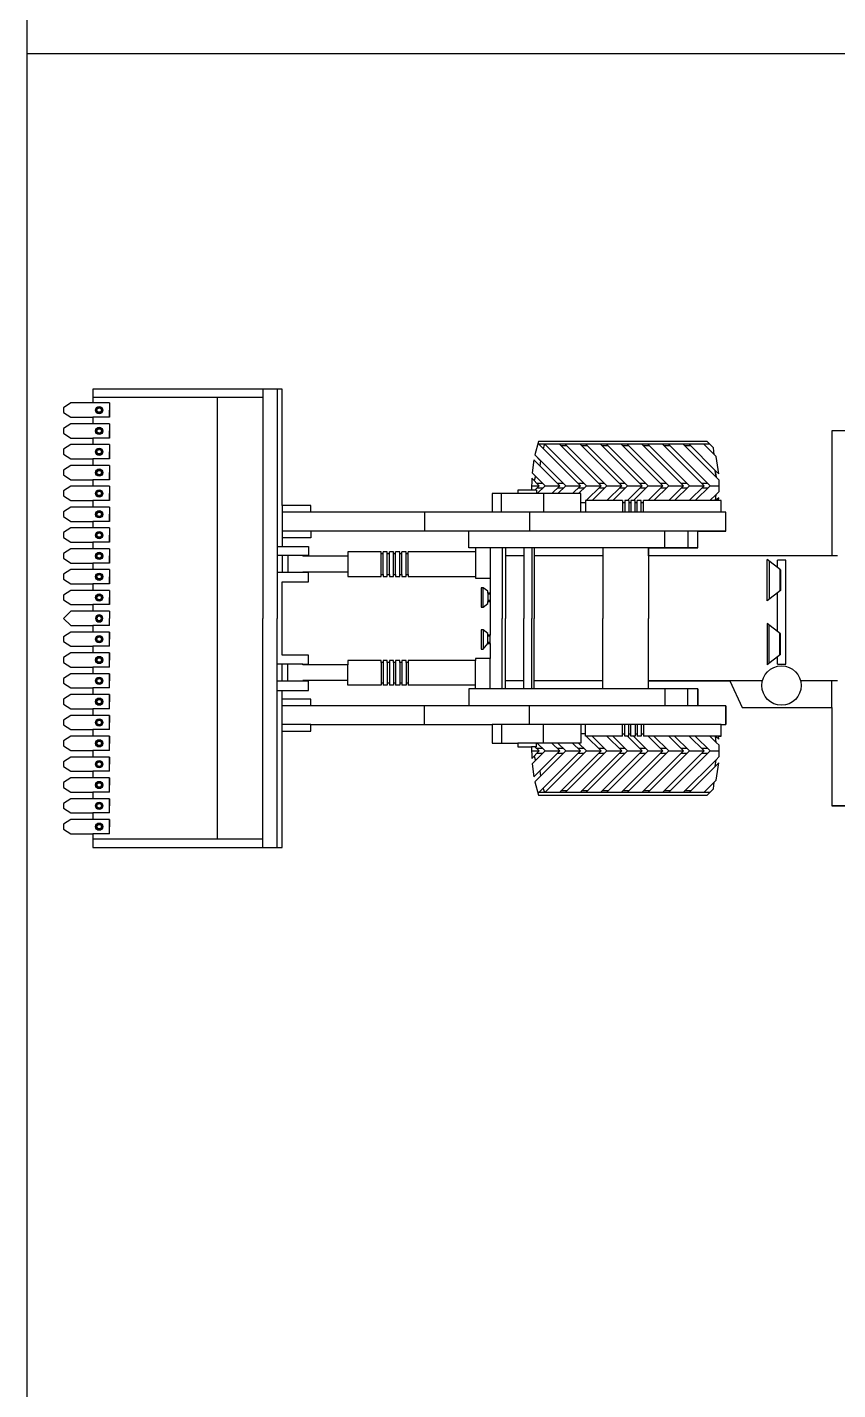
# Model space of a CAD drawing. Header units: millimetres. Extents: x 2198.5 to 2287.8, y 1208.8 to 1298.1.
# Drawn here: x 2211.903 to 2213.459, y 1275.24 to 1277.856 of the extents above; entities that cross this region are included whole.
import ezdxf

# ---------------------------------------------------------------- set-up
doc = ezdxf.new("R2010")
doc.units = ezdxf.units.MM
doc.layers.add('2', color=7, linetype='Continuous')

# ---------------------------------------------------------------- blocks, each defined once
blk = doc.blocks.new('RETROEXCAVADORA 2')
for p, q in [((194.3497, 73.91), (193.4409, 73.91)), ((193.4409, 73.91), (193.4409, 73.8441)), ((194.0376, 73.87), (194.0376, 71.75)), ((194.2573, 73.91), (194.2573, 72.81)), ((194.327, 73.91), (194.327, 72.81)), ((194.3497, 73.3512), (194.3497, 73.91)), ((193.3355, 73.8441), (193.2999, 73.8216)), ((193.2999, 73.8216), (193.2999, 73.7985)), ((193.2999, 73.7985), (193.3355, 73.7759)), ((193.4409, 73.8441), (193.3355, 73.8441)), ((193.5209, 73.8441), (193.4409, 73.8441)), ((193.5209, 73.8441), (193.5209, 73.81)), ((193.5209, 73.8441), (193.5209, 73.7759)), ((193.5209, 73.7759), (193.5209, 73.81)), ((193.3355, 73.7441), (193.2999, 73.7216)), ((193.2999, 73.7216), (193.2999, 73.6985)), ((193.3355, 73.7759), (193.4409, 73.7759)), ((193.4409, 73.7441), (193.3355, 73.7441)), ((193.5209, 73.7759), (193.4409, 73.7759)), ((193.4409, 73.7759), (193.4409, 73.7441)), ((193.5209, 73.7441), (193.4409, 73.7441)), ((193.5209, 73.7441), (193.5209, 73.6759)), ((193.5209, 73.7441), (193.5209, 73.71)), ((193.2999, 73.6985), (193.3355, 73.6759)), ((193.3355, 73.6759), (193.4409, 73.6759)), ((193.5209, 73.6759), (193.4409, 73.6759)), ((193.4409, 73.6759), (193.4409, 73.6441)), ((193.5209, 73.6759), (193.5209, 73.71)), ((195.5815, 73.6593), (195.5637, 73.5946)), ((196.39, 73.6593), (195.5815, 73.6593)), ((196.4205, 73.6288), (196.39, 73.6593)), ((197.5957, 73.71), (196.989, 73.71)), ((196.989, 73.71), (196.989, 73.11)), ((193.3355, 73.6441), (193.2999, 73.6216)), ((193.2999, 73.6216), (193.2999, 73.5985)), ((193.2999, 73.5985), (193.3355, 73.5759)), ((193.4409, 73.6441), (193.3355, 73.6441)), ((193.5209, 73.6441), (193.4409, 73.6441)), ((193.5209, 73.6441), (193.5209, 73.5759)), ((193.5209, 73.6441), (193.5209, 73.61)), ((193.5209, 73.5759), (193.5209, 73.61)), ((195.5637, 73.5946), (195.5913, 73.567)), ((195.7116, 73.4467), (195.5637, 73.5946)), ((196.4026, 73.6467), (195.5775, 73.6467)), ((195.7823, 73.4467), (195.5823, 73.6467)), ((195.6094, 73.6467), (195.6094, 73.6467)), ((195.8106, 73.4467), (195.6106, 73.6467)), ((195.8813, 73.4467), (195.6813, 73.6467)), ((195.7169, 73.6376), (195.6886, 73.6376)), ((195.9096, 73.4467), (195.7096, 73.6467)), ((195.9803, 73.4467), (195.7803, 73.6467)), ((195.8159, 73.6376), (195.7876, 73.6376)), ((196.0086, 73.4467), (195.8086, 73.6467)), ((196.0793, 73.4467), (195.8793, 73.6467)), ((195.9149, 73.6376), (195.8866, 73.6376)), ((196.1076, 73.4467), (195.9076, 73.6467)), ((196.1783, 73.4467), (195.9783, 73.6467)), ((196.0139, 73.6376), (195.9856, 73.6376)), ((196.2066, 73.4467), (196.0066, 73.6467)), ((196.2773, 73.4467), (196.0773, 73.6467)), ((196.1129, 73.6376), (196.0846, 73.6376)), ((196.3056, 73.4467), (196.1056, 73.6467)), ((196.3763, 73.4467), (196.1763, 73.6467)), ((196.2119, 73.6376), (196.1836, 73.6376)), ((196.4046, 73.4467), (196.2046, 73.6467)), ((196.4336, 73.4884), (196.2753, 73.6467)), ((196.3109, 73.6376), (196.2826, 73.6376)), ((196.4296, 73.5207), (196.3036, 73.6467)), ((196.4243, 73.5967), (196.3743, 73.6467)), ((196.4243, 73.5967), (196.4205, 73.6288)), ((196.4341, 73.5869), (196.4243, 73.5967)), ((196.4462, 73.504), (196.4341, 73.5869)), ((193.3355, 73.5441), (193.2999, 73.5216)), ((193.2999, 73.5216), (193.2999, 73.4985)), ((193.3355, 73.5759), (193.4409, 73.5759)), ((193.4409, 73.5441), (193.3355, 73.5441)), ((193.5209, 73.5759), (193.4409, 73.5759)), ((193.4409, 73.5759), (193.4409, 73.5441)), ((193.5209, 73.5441), (193.4409, 73.5441)), ((193.5209, 73.5441), (193.5209, 73.4759)), ((193.5209, 73.5441), (193.5209, 73.51)), ((195.559, 73.5711), (195.5504, 73.509)), ((195.5878, 73.5422), (195.559, 73.5711)), ((195.6833, 73.4467), (195.559, 73.5711)), ((195.5913, 73.567), (195.5878, 73.5422)), ((196.4296, 73.5207), (196.4462, 73.504)), ((196.4336, 73.4884), (196.4296, 73.5207)), ((196.4296, 73.5207), (196.4336, 73.4884)), ((193.2999, 73.4985), (193.3355, 73.4759)), ((193.3355, 73.4759), (193.4409, 73.4759)), ((193.5209, 73.4759), (193.4409, 73.4759)), ((193.4409, 73.4759), (193.4409, 73.4441)), ((193.5209, 73.4759), (193.5209, 73.51)), ((195.5485, 73.4826), (195.5478, 73.426)), ((195.5843, 73.4467), (195.5485, 73.4826)), ((195.5596, 73.4714), (195.5485, 73.4826)), ((195.6126, 73.4467), (195.5504, 73.509)), ((195.5504, 73.509), (195.567, 73.4923)), ((195.567, 73.4923), (195.5596, 73.4714)), ((195.6011, 73.4583), (195.5728, 73.4583)), ((195.7001, 73.4583), (195.6718, 73.4583)), ((195.7991, 73.4583), (195.7708, 73.4583)), ((195.898, 73.4583), (195.8698, 73.4583)), ((195.997, 73.4583), (195.9688, 73.4583)), ((196.096, 73.4583), (196.0678, 73.4583)), ((196.195, 73.4583), (196.1667, 73.4583)), ((196.294, 73.4583), (196.2657, 73.4583)), ((196.393, 73.4583), (196.3647, 73.4583)), ((196.4481, 73.4739), (196.4336, 73.4884)), ((196.4481, 73.4195), (196.4481, 73.4739)), ((193.3355, 73.4441), (193.2999, 73.4216)), ((193.2999, 73.4216), (193.2999, 73.3985)), ((193.2999, 73.3985), (193.3355, 73.3759)), ((193.4409, 73.4441), (193.3355, 73.4441)), ((193.5209, 73.4441), (193.4409, 73.4441)), ((193.5209, 73.4441), (193.5209, 73.3759)), ((193.5209, 73.4441), (193.5209, 73.41)), ((193.5209, 73.3759), (193.5209, 73.41)), ((195.3585, 73.409), (195.3585, 73.3192)), ((195.4818, 73.409), (195.3585, 73.409)), ((195.4818, 73.426), (195.4818, 73.409)), ((195.5478, 73.426), (195.4818, 73.426)), ((195.5475, 73.4467), (195.5843, 73.4467)), ((195.5475, 73.4467), (195.5843, 73.4467)), ((195.5475, 73.4467), (195.5843, 73.4467)), ((195.5475, 73.4467), (195.5843, 73.4467)), ((195.5843, 73.4467), (195.5636, 73.426)), ((195.6011, 73.4351), (195.5728, 73.4351)), ((195.6126, 73.4467), (195.6833, 73.4467)), ((195.6126, 73.4467), (195.6833, 73.4467)), ((195.6126, 73.4467), (195.6833, 73.4467)), ((195.6126, 73.4467), (195.6833, 73.4467)), ((195.6833, 73.4467), (195.6456, 73.409)), ((195.7001, 73.4351), (195.6718, 73.4351)), ((195.7116, 73.4467), (195.6739, 73.409)), ((195.7116, 73.4467), (195.7823, 73.4467)), ((195.7116, 73.4467), (195.7823, 73.4467)), ((195.7116, 73.4467), (195.7823, 73.4467)), ((195.7116, 73.4467), (195.7823, 73.4467)), ((195.7823, 73.4467), (195.7446, 73.409)), ((195.7991, 73.4351), (195.7708, 73.4351)), ((195.8106, 73.4467), (195.7729, 73.409)), ((195.8106, 73.4467), (195.8813, 73.4467)), ((195.8106, 73.4467), (195.8813, 73.4467)), ((195.8106, 73.4467), (195.8813, 73.4467)), ((195.8106, 73.4467), (195.8813, 73.4467)), ((195.898, 73.4351), (195.8698, 73.4351)), ((195.9803, 73.4467), (195.909, 73.3753)), ((195.9096, 73.4467), (195.9803, 73.4467)), ((195.9096, 73.4467), (195.9803, 73.4467)), ((195.9096, 73.4467), (195.9803, 73.4467)), ((195.9096, 73.4467), (195.9803, 73.4467)), ((195.997, 73.4351), (195.9688, 73.4351)), ((196.0793, 73.4467), (196.008, 73.3753)), ((196.0086, 73.4467), (196.0793, 73.4467)), ((196.0086, 73.4467), (196.0793, 73.4467)), ((196.0086, 73.4467), (196.0793, 73.4467)), ((196.0086, 73.4467), (196.0793, 73.4467)), ((196.1076, 73.4467), (196.0362, 73.3753)), ((196.096, 73.4351), (196.0678, 73.4351)), ((196.1783, 73.4467), (196.107, 73.3753)), ((196.1076, 73.4467), (196.1783, 73.4467)), ((196.1076, 73.4467), (196.1783, 73.4467)), ((196.1076, 73.4467), (196.1783, 73.4467)), ((196.1076, 73.4467), (196.1783, 73.4467)), ((196.2066, 73.4467), (196.1352, 73.3753)), ((196.195, 73.4351), (196.1667, 73.4351)), ((196.2773, 73.4467), (196.2059, 73.3753)), ((196.2066, 73.4467), (196.2773, 73.4467)), ((196.2066, 73.4467), (196.2773, 73.4467)), ((196.2066, 73.4467), (196.2773, 73.4467)), ((196.2066, 73.4467), (196.2773, 73.4467)), ((196.3056, 73.4467), (196.2342, 73.3753)), ((196.294, 73.4351), (196.2657, 73.4351)), ((196.3763, 73.4467), (196.3049, 73.3753)), ((196.3056, 73.4467), (196.3763, 73.4467)), ((196.3056, 73.4467), (196.3763, 73.4467)), ((196.3056, 73.4467), (196.3763, 73.4467)), ((196.3056, 73.4467), (196.3763, 73.4467)), ((196.4046, 73.4467), (196.3332, 73.3753)), ((196.393, 73.4351), (196.3647, 73.4351)), ((196.4336, 73.405), (196.4039, 73.3753)), ((196.4046, 73.4467), (196.4487, 73.4467)), ((196.4046, 73.4467), (196.4487, 73.4467)), ((196.4046, 73.4467), (196.4487, 73.4467)), ((196.4046, 73.4467), (196.4487, 73.4467)), ((196.4299, 73.3753), (196.4336, 73.405)), ((196.4462, 73.3893), (196.4299, 73.3753)), ((196.4336, 73.405), (196.4481, 73.4195)), ((196.4449, 73.3753), (196.4462, 73.3893)), ((193.3355, 73.3441), (193.2999, 73.3216)), ((193.3355, 73.3759), (193.4409, 73.3759)), ((193.4409, 73.3441), (193.3355, 73.3441)), ((193.5209, 73.3759), (193.4409, 73.3759)), ((193.4409, 73.3759), (193.4409, 73.3441)), ((193.5209, 73.3441), (193.4409, 73.3441)), ((193.5209, 73.3441), (193.5209, 73.2759)), ((193.5209, 73.3441), (193.5209, 73.31)), ((194.4884, 73.3512), (194.3497, 73.3512)), ((194.3497, 73.3512), (194.3497, 73.3192)), ((194.4884, 73.3192), (194.4884, 73.3512)), ((196.4573, 73.3753), (196.4449, 73.3753)), ((196.4573, 73.3192), (196.4573, 73.3753)), ((193.2999, 73.3216), (193.2999, 73.2985)), ((193.2999, 73.2985), (193.3355, 73.2759)), ((193.3355, 73.2759), (193.4409, 73.2759)), ((193.5209, 73.2759), (193.4409, 73.2759)), ((193.4409, 73.2759), (193.4409, 73.2441)), ((193.5209, 73.2759), (193.5209, 73.31)), ((194.4884, 73.3192), (194.3497, 73.3192)), ((194.3497, 73.3192), (194.3497, 73.1559)), ((195.3585, 73.3192), (194.4884, 73.3192)), ((196.4797, 73.3192), (196.4573, 73.3192)), ((196.4797, 73.2291), (196.4797, 73.3192)), ((193.3355, 73.2441), (193.2999, 73.2216)), ((193.2999, 73.2216), (193.2999, 73.1985)), ((193.2999, 73.1985), (193.3355, 73.1759)), ((193.2999, 73.1985), (193.2999, 73.1985)), ((193.4409, 73.2441), (193.3355, 73.2441)), ((193.5209, 73.2441), (193.4409, 73.2441)), ((193.5209, 73.2441), (193.5209, 73.1759)), ((193.5209, 73.2441), (193.5209, 73.21)), ((193.5209, 73.1759), (193.5209, 73.21)), ((194.3497, 73.2291), (194.3497, 73.1971)), ((194.4884, 73.1971), (194.3497, 73.1971)), ((194.4884, 73.2291), (194.4884, 73.1971)), ((196.3452, 73.2291), (196.4797, 73.2291)), ((196.3452, 73.1481), (196.3452, 73.2291)), ((193.3355, 73.1441), (193.2999, 73.1216)), ((193.3355, 73.1759), (193.4409, 73.1759)), ((193.4409, 73.1441), (193.3355, 73.1441)), ((193.5209, 73.1759), (193.4409, 73.1759)), ((193.4409, 73.1759), (193.4409, 73.1441)), ((193.5209, 73.1441), (193.4409, 73.1441)), ((193.5209, 73.1441), (193.5209, 73.0759)), ((193.5209, 73.1441), (193.5209, 73.11)), ((194.327, 73.1559), (194.476, 73.1559)), ((194.476, 73.1559), (194.476, 73.1119)), ((194.8251, 73.1301), (194.6658, 73.1301)), ((194.6658, 73.1301), (194.6658, 73.0118)), ((194.8251, 73.0214), (194.8251, 73.1301)), ((194.8543, 73.1301), (194.8356, 73.1301)), ((194.8356, 73.0214), (194.8356, 73.1301)), ((194.8543, 73.0214), (194.8543, 73.1301)), ((194.884, 73.1301), (194.8649, 73.1301)), ((194.8649, 73.0214), (194.8649, 73.1301)), ((194.884, 73.0214), (194.884, 73.1301)), ((194.9147, 73.1301), (194.8946, 73.1301)), ((194.8946, 73.0214), (194.8946, 73.1301)), ((194.9147, 73.0214), (194.9147, 73.1301)), ((194.945, 73.1301), (194.9248, 73.1301)), ((194.9248, 73.0214), (194.9248, 73.1301)), ((194.945, 73.0214), (194.945, 73.1301)), ((195.2779, 73.1301), (194.9545, 73.1301)), ((194.9545, 73.0214), (194.9545, 73.1301)), ((195.2779, 73.1481), (195.2779, 73.0118)), ((195.4058, 73.1481), (195.4058, 72.81)), ((195.4223, 73.1481), (195.4223, 72.81)), ((195.5103, 73.1481), (195.5103, 72.81)), ((195.5488, 73.1481), (195.5488, 72.81)), ((195.5598, 73.1481), (195.5598, 72.81)), ((196.1095, 73.11), (196.1095, 73.1481)), ((196.1095, 73.1481), (196.3452, 73.1481)), ((193.2999, 73.1216), (193.2999, 73.0985)), ((193.2999, 73.0985), (193.3355, 73.0759)), ((193.3355, 73.0759), (193.4409, 73.0759)), ((193.5209, 73.0759), (193.4409, 73.0759)), ((193.4409, 73.0759), (193.4409, 73.0441)), ((193.5209, 73.0759), (193.5209, 73.11)), ((194.476, 73.1119), (194.327, 73.1119)), ((194.3497, 73.1119), (194.3497, 73.0301)), ((194.3776, 73.1119), (194.3776, 73.0301)), ((194.4492, 73.1119), (194.4492, 73.1084)), ((194.6658, 73.1084), (194.4492, 73.1084)), ((194.8356, 73.1205), (194.8251, 73.1205)), ((194.8649, 73.1205), (194.8543, 73.1205)), ((194.8946, 73.1205), (194.884, 73.1205)), ((194.9248, 73.1205), (194.9147, 73.1205)), ((194.9545, 73.1205), (194.945, 73.1205)), ((196.989, 73.11), (196.1095, 73.11)), ((196.7434, 73.043), (196.6791, 73.0929)), ((196.6791, 72.8941), (196.6791, 73.0929)), ((196.6887, 73.0855), (196.6887, 72.9015)), ((196.7676, 73.09), (196.7276, 73.09)), ((196.7276, 73.0553), (196.7276, 73.09)), ((196.7676, 72.5906), (196.7676, 73.09)), ((193.3355, 73.0441), (193.2999, 73.0216)), ((193.2999, 73.0216), (193.2999, 72.9985)), ((193.2999, 72.9985), (193.3355, 72.9759)), ((193.4409, 73.0441), (193.3355, 73.0441)), ((193.5209, 73.0441), (193.4409, 73.0441)), ((193.5209, 73.0441), (193.5209, 72.9759)), ((193.5209, 73.0441), (193.5209, 73.01)), ((193.5209, 72.9759), (193.5209, 73.01)), ((194.4492, 73.0301), (194.327, 73.0301)), ((194.4492, 73.0335), (194.6658, 73.0335)), ((194.4492, 73.0301), (194.4492, 73.0335)), ((194.476, 73.0301), (194.4492, 73.0301)), ((194.476, 72.986), (194.476, 73.0301)), ((194.6658, 73.0335), (194.6658, 73.0118)), ((194.6658, 73.0118), (194.8251, 73.0118)), ((194.8251, 73.0214), (194.8356, 73.0214)), ((194.8251, 73.0118), (194.8251, 73.0214)), ((194.8356, 73.0214), (194.8356, 73.0118)), ((194.8356, 73.0118), (194.8543, 73.0118)), ((194.8543, 73.0214), (194.8649, 73.0214)), ((194.8543, 73.0118), (194.8543, 73.0214)), ((194.8649, 73.0214), (194.8649, 73.0118)), ((194.8649, 73.0118), (194.884, 73.0118)), ((194.884, 73.0214), (194.8946, 73.0214)), ((194.884, 73.0118), (194.884, 73.0214)), ((194.8946, 73.0214), (194.8946, 73.0118)), ((194.8946, 73.0118), (194.9147, 73.0118)), ((194.9147, 73.0214), (194.9248, 73.0214)), ((194.9147, 73.0118), (194.9147, 73.0214)), ((194.9248, 73.0214), (194.9248, 73.0118)), ((194.9248, 73.0118), (194.945, 73.0118)), ((194.945, 73.0214), (194.9545, 73.0214)), ((194.945, 73.0118), (194.945, 73.0214)), ((194.9545, 73.0214), (194.9545, 73.0118)), ((194.9545, 73.0118), (195.2779, 73.0118)), ((195.2779, 73.0118), (195.2779, 73.0026)), ((195.2779, 73.0026), (195.3484, 73.0026)), ((195.3484, 73.0026), (195.3484, 72.9308)), ((196.7394, 73.0461), (196.7394, 72.9409)), ((196.7434, 73.043), (196.7434, 72.944)), ((193.3355, 72.9441), (193.2999, 72.9216)), ((193.3355, 72.9759), (193.4409, 72.9759)), ((193.4409, 72.9441), (193.3355, 72.9441)), ((193.5209, 72.9759), (193.4409, 72.9759)), ((193.4409, 72.9759), (193.4409, 72.9441)), ((193.5209, 72.9441), (193.4409, 72.9441)), ((193.5209, 72.9441), (193.5209, 72.8759)), ((193.5209, 72.9441), (193.5209, 72.91)), ((194.3497, 72.986), (194.476, 72.986)), ((194.3497, 72.6341), (194.3497, 72.986)), ((195.3063, 72.9574), (195.3063, 72.8644)), ((195.3155, 72.9574), (195.3063, 72.9574)), ((195.3384, 72.9399), (195.3155, 72.9574)), ((195.3155, 72.8644), (195.3155, 72.9574)), ((195.3384, 72.9308), (195.3384, 72.9399)), ((195.3484, 72.9308), (195.3384, 72.9308)), ((195.3384, 72.9308), (195.3384, 72.8911)), ((196.7434, 72.944), (196.6791, 72.8941)), ((196.7276, 72.7483), (196.7276, 72.9317)), ((193.2999, 72.9216), (193.2999, 72.8985)), ((193.2999, 72.8985), (193.3355, 72.8759)), ((193.3355, 72.8759), (193.4409, 72.8759)), ((193.5209, 72.8759), (193.4409, 72.8759)), ((193.4409, 72.8759), (193.4409, 72.8441)), ((193.5209, 72.8759), (193.5209, 72.91)), ((195.3155, 72.8644), (195.3384, 72.8819)), ((195.3484, 72.9262), (195.3384, 72.9262)), ((195.3484, 72.8956), (195.3384, 72.8956)), ((195.3384, 72.8911), (195.3484, 72.8911)), ((195.3384, 72.8819), (195.3384, 72.8911)), ((195.3384, 72.8911), (195.3484, 72.8911)), ((195.3484, 72.8911), (195.3484, 72.729)), ((193.3354, 72.8441), (193.2999, 72.81)), ((193.2999, 72.81), (193.3354, 72.7759)), ((193.4409, 72.8441), (193.3354, 72.8441)), ((193.5208, 72.8441), (193.4409, 72.8441)), ((193.5208, 72.8441), (193.5208, 72.81)), ((193.5208, 72.7759), (193.5208, 72.81)), ((194.2573, 71.71), (194.2573, 72.81)), ((194.327, 71.71), (194.327, 72.81)), ((195.3063, 72.8644), (195.3155, 72.8644)), ((195.4058, 72.472), (195.4058, 72.81)), ((195.4223, 72.472), (195.4223, 72.81)), ((195.5103, 72.472), (195.5103, 72.81)), ((195.5488, 72.472), (195.5488, 72.81)), ((195.5598, 72.472), (195.5598, 72.81)), ((193.3355, 72.7441), (193.2999, 72.7216)), ((193.3354, 72.7759), (193.4409, 72.7759)), ((193.4409, 72.7441), (193.3355, 72.7441)), ((193.5208, 72.7759), (193.4409, 72.7759)), ((193.4409, 72.7759), (193.4409, 72.7441)), ((193.5209, 72.7441), (193.4409, 72.7441)), ((193.5209, 72.7441), (193.5209, 72.71)), ((193.5209, 72.6759), (193.5209, 72.7441)), ((195.3063, 72.7556), (195.3063, 72.6627)), ((195.3155, 72.7556), (195.3063, 72.7556)), ((195.3384, 72.7382), (195.3155, 72.7556)), ((195.3155, 72.7556), (195.3155, 72.6627)), ((195.3384, 72.729), (195.3384, 72.7382)), ((196.6791, 72.7859), (196.6791, 72.5871)), ((196.7434, 72.736), (196.6791, 72.7859)), ((196.6887, 72.5945), (196.6887, 72.7785)), ((196.7394, 72.6339), (196.7394, 72.7391)), ((196.7434, 72.637), (196.7434, 72.736)), ((193.2999, 72.7216), (193.2999, 72.6985)), ((193.2999, 72.6985), (193.3355, 72.6759)), ((193.3355, 72.6759), (193.4409, 72.6759)), ((193.5209, 72.6759), (193.4409, 72.6759)), ((193.4409, 72.6759), (193.4409, 72.6441)), ((193.5209, 72.6759), (193.5209, 72.71)), ((195.3155, 72.6627), (195.3384, 72.6893)), ((195.3484, 72.729), (195.3384, 72.729)), ((195.3384, 72.6893), (195.3384, 72.729)), ((195.3384, 72.729), (195.3484, 72.729)), ((195.3484, 72.7244), (195.3384, 72.7244)), ((195.3484, 72.6939), (195.3384, 72.6939)), ((195.3384, 72.6893), (195.3484, 72.6893)), ((195.3384, 72.6893), (195.3484, 72.6893)), ((195.3484, 72.6893), (195.3484, 72.729)), ((195.3484, 72.6893), (195.3484, 72.6175)), ((193.3355, 72.6441), (193.2999, 72.6216)), ((193.2999, 72.6216), (193.2999, 72.5985)), ((193.4409, 72.6441), (193.3355, 72.6441)), ((193.5209, 72.6441), (193.4409, 72.6441)), ((193.5209, 72.6441), (193.5209, 72.61)), ((193.5209, 72.5759), (193.5209, 72.6441)), ((193.5209, 72.5759), (193.5209, 72.61)), ((194.476, 72.6341), (194.3497, 72.6341)), ((194.476, 72.59), (194.476, 72.6341)), ((194.8251, 72.6082), (194.6658, 72.6082)), ((194.6658, 72.6082), (194.6658, 72.5866)), ((194.8251, 72.5986), (194.8251, 72.6082)), ((194.8356, 72.6082), (194.8356, 72.5986)), ((194.8543, 72.6082), (194.8356, 72.6082)), ((194.8543, 72.5986), (194.8543, 72.6082)), ((194.8649, 72.6082), (194.8649, 72.5986)), ((194.884, 72.6082), (194.8649, 72.6082)), ((194.884, 72.5986), (194.884, 72.6082)), ((194.8946, 72.6082), (194.8946, 72.5986)), ((194.9147, 72.6082), (194.8946, 72.6082)), ((194.9147, 72.5986), (194.9147, 72.6082)), ((194.9248, 72.6082), (194.9248, 72.5986)), ((194.945, 72.6082), (194.9248, 72.6082)), ((194.945, 72.5986), (194.945, 72.6082)), ((195.2779, 72.6082), (194.9545, 72.6082)), ((194.9545, 72.6082), (194.9545, 72.5986)), ((195.2779, 72.6175), (195.2779, 72.6082)), ((195.3484, 72.6175), (195.2779, 72.6175)), ((195.2779, 72.472), (195.2779, 72.6082)), ((195.3063, 72.6627), (195.3155, 72.6627)), ((196.7434, 72.637), (196.6791, 72.5871)), ((196.7276, 72.5906), (196.7276, 72.6247)), ((193.2999, 72.5985), (193.3355, 72.5759)), ((193.3355, 72.5441), (193.2999, 72.5216)), ((193.3355, 72.5759), (193.4409, 72.5759)), ((193.4409, 72.5441), (193.3355, 72.5441)), ((193.5209, 72.5759), (193.4409, 72.5759)), ((193.4409, 72.5759), (193.4409, 72.5441)), ((193.5209, 72.5441), (193.4409, 72.5441)), ((193.5209, 72.5441), (193.5209, 72.51)), ((193.5209, 72.4759), (193.5209, 72.5441)), ((194.4492, 72.59), (194.327, 72.59)), ((194.3497, 72.5082), (194.3497, 72.59)), ((194.3776, 72.5082), (194.3776, 72.59)), ((194.4492, 72.59), (194.476, 72.59)), ((194.4492, 72.5866), (194.4492, 72.59)), ((194.6658, 72.5866), (194.4492, 72.5866)), ((194.6658, 72.49), (194.6658, 72.5866)), ((194.8356, 72.5986), (194.8251, 72.5986)), ((194.8251, 72.5986), (194.8251, 72.49)), ((194.8356, 72.5986), (194.8356, 72.49)), ((194.8649, 72.5986), (194.8543, 72.5986)), ((194.8543, 72.5986), (194.8543, 72.49)), ((194.8649, 72.5986), (194.8649, 72.49)), ((194.8946, 72.5986), (194.884, 72.5986)), ((194.884, 72.5986), (194.884, 72.49)), ((194.8946, 72.5986), (194.8946, 72.49)), ((194.9248, 72.5986), (194.9147, 72.5986)), ((194.9147, 72.5986), (194.9147, 72.49)), ((194.9248, 72.5986), (194.9248, 72.49)), ((194.9545, 72.5986), (194.945, 72.5986)), ((194.945, 72.5986), (194.945, 72.49)), ((194.9545, 72.5986), (194.9545, 72.49)), ((196.7276, 72.5906), (196.7676, 72.5906)), ((193.2999, 72.5216), (193.2999, 72.4985)), ((193.2999, 72.4985), (193.3355, 72.4759)), ((193.3355, 72.4759), (193.4409, 72.4759)), ((193.5209, 72.4759), (193.4409, 72.4759)), ((193.4409, 72.4759), (193.4409, 72.4441)), ((193.5209, 72.4759), (193.5209, 72.51)), ((194.476, 72.5082), (194.327, 72.5082)), ((194.6658, 72.5116), (194.4492, 72.5116)), ((194.4492, 72.5082), (194.4492, 72.5116)), ((194.476, 72.4641), (194.476, 72.5082)), ((194.8251, 72.49), (194.6658, 72.49)), ((194.8356, 72.4996), (194.8251, 72.4996)), ((194.8543, 72.49), (194.8356, 72.49)), ((194.8649, 72.4996), (194.8543, 72.4996)), ((194.884, 72.49), (194.8649, 72.49)), ((194.8946, 72.4996), (194.884, 72.4996)), ((194.9147, 72.49), (194.8946, 72.49)), ((194.9248, 72.4996), (194.9147, 72.4996)), ((194.945, 72.49), (194.9248, 72.49)), ((194.9545, 72.4996), (194.945, 72.4996)), ((195.2779, 72.49), (194.9545, 72.49)), ((196.1095, 72.51), (196.5001, 72.51)), ((196.1095, 72.472), (196.1095, 72.51)), ((196.5001, 72.51), (196.5593, 72.3816)), ((196.989, 72.3816), (196.989, 72.51)), ((193.3355, 72.4441), (193.2999, 72.4216)), ((193.2999, 72.4216), (193.2999, 72.3985)), ((193.2999, 72.4216), (193.2999, 72.4216)), ((193.4409, 72.4441), (193.3355, 72.4441)), ((193.5209, 72.4441), (193.4409, 72.4441)), ((193.5209, 72.4441), (193.5209, 72.41)), ((193.5209, 72.3759), (193.5209, 72.4441)), ((193.5209, 72.3759), (193.5209, 72.41)), ((194.327, 72.4641), (194.476, 72.4641)), ((194.3497, 72.3008), (194.3497, 72.4641)), ((194.4884, 72.4229), (194.3497, 72.4229)), ((194.3497, 72.3909), (194.3497, 72.4229)), ((194.4884, 72.3909), (194.4884, 72.4229)), ((196.3452, 72.472), (196.1095, 72.472)), ((196.3452, 72.3909), (196.3452, 72.472)), ((193.2999, 72.3985), (193.3355, 72.3759)), ((193.3355, 72.3441), (193.2999, 72.3216)), ((193.3355, 72.3759), (193.4409, 72.3759)), ((193.4409, 72.3441), (193.3355, 72.3441)), ((193.5209, 72.3759), (193.4409, 72.3759)), ((193.4409, 72.3759), (193.4409, 72.3441)), ((193.5209, 72.3441), (193.4409, 72.3441)), ((193.5209, 72.3441), (193.5209, 72.31)), ((193.5209, 72.2759), (193.5209, 72.3441)), ((196.4797, 72.3909), (196.3452, 72.3909)), ((196.4797, 72.3008), (196.4797, 72.3909)), ((196.5593, 72.3816), (196.989, 72.3816)), ((196.989, 72.3816), (196.989, 71.91)), ((193.2999, 72.3216), (193.2999, 72.2985)), ((193.2999, 72.2985), (193.3355, 72.2759)), ((193.5209, 72.2759), (193.5209, 72.31)), ((194.4884, 72.3008), (194.3497, 72.3008)), ((194.3497, 72.2688), (194.3497, 72.3008)), ((194.4884, 72.3008), (195.3585, 72.3008)), ((194.4884, 72.2688), (194.4884, 72.3008)), ((195.3585, 72.3008), (195.3585, 72.2111)), ((196.4573, 72.3008), (196.4797, 72.3008)), ((196.4573, 72.2447), (196.4573, 72.3008)), ((193.3355, 72.2441), (193.2999, 72.2216)), ((193.2999, 72.2216), (193.2999, 72.1985)), ((193.3355, 72.2759), (193.4409, 72.2759)), ((193.4409, 72.2441), (193.3355, 72.2441)), ((193.5209, 72.2759), (193.4409, 72.2759)), ((193.4409, 72.2759), (193.4409, 72.2441)), ((193.5209, 72.2441), (193.4409, 72.2441)), ((193.5209, 72.2441), (193.5209, 72.21)), ((193.5209, 72.1759), (193.5209, 72.2441)), ((194.3497, 71.71), (194.3497, 72.2688)), ((194.3497, 72.2688), (194.4884, 72.2688)), ((195.3585, 72.2111), (195.4818, 72.2111)), ((195.4818, 72.2111), (195.4818, 72.1941)), ((195.6833, 72.1734), (195.6456, 72.2111)), ((195.7116, 72.1734), (195.6739, 72.2111)), ((195.7823, 72.1734), (195.7446, 72.2111)), ((195.8106, 72.1734), (195.7729, 72.2111)), ((195.9803, 72.1734), (195.909, 72.2447)), ((196.0793, 72.1734), (196.008, 72.2447)), ((196.1076, 72.1734), (196.0362, 72.2447)), ((196.1783, 72.1734), (196.107, 72.2447)), ((196.2066, 72.1734), (196.1352, 72.2447)), ((196.2773, 72.1734), (196.2059, 72.2447)), ((196.3056, 72.1734), (196.2342, 72.2447)), ((196.3763, 72.1734), (196.3049, 72.2447)), ((196.4046, 72.1734), (196.3332, 72.2447)), ((196.4336, 72.215), (196.4039, 72.2447)), ((196.4299, 72.2447), (196.4462, 72.2307)), ((196.4336, 72.215), (196.4299, 72.2447)), ((196.4481, 72.2006), (196.4336, 72.215)), ((196.4449, 72.2447), (196.4573, 72.2447)), ((196.4462, 72.2307), (196.4449, 72.2447)), ((193.2999, 72.1985), (193.3355, 72.1759)), ((193.3355, 72.1759), (193.4409, 72.1759)), ((193.5209, 72.1759), (193.4409, 72.1759)), ((193.4409, 72.1759), (193.4409, 72.1441)), ((193.5209, 72.1759), (193.5209, 72.21)), ((195.4818, 72.1941), (195.5478, 72.1941)), ((195.5475, 72.1734), (195.5843, 72.1734)), ((195.5475, 72.1734), (195.5843, 72.1734)), ((195.5475, 72.1734), (195.5843, 72.1734)), ((195.5475, 72.1734), (195.5843, 72.1734)), ((195.5478, 72.1941), (195.5485, 72.1375)), ((195.5843, 72.1734), (195.5485, 72.1375)), ((195.5485, 72.1375), (195.5596, 72.1486)), ((195.6126, 72.1734), (195.5504, 72.1111)), ((195.6833, 72.1734), (195.559, 72.049)), ((195.5596, 72.1486), (195.567, 72.1277)), ((195.5843, 72.1734), (195.5636, 72.1941)), ((195.7116, 72.1734), (195.5637, 72.0255)), ((195.6011, 72.1849), (195.5728, 72.1849)), ((195.6011, 72.1618), (195.5728, 72.1618)), ((195.7823, 72.1734), (195.5823, 71.9734)), ((195.8106, 72.1734), (195.6106, 71.9734)), ((195.6126, 72.1734), (195.6833, 72.1734)), ((195.6126, 72.1734), (195.6833, 72.1734)), ((195.6126, 72.1734), (195.6833, 72.1734)), ((195.6126, 72.1734), (195.6833, 72.1734)), ((195.7001, 72.1849), (195.6718, 72.1849)), ((195.7001, 72.1618), (195.6718, 72.1618)), ((195.8813, 72.1734), (195.6813, 71.9734)), ((195.9096, 72.1734), (195.7096, 71.9734)), ((195.7116, 72.1734), (195.7823, 72.1734)), ((195.7116, 72.1734), (195.7823, 72.1734)), ((195.7116, 72.1734), (195.7823, 72.1734)), ((195.7116, 72.1734), (195.7823, 72.1734)), ((195.7991, 72.1849), (195.7708, 72.1849)), ((195.7991, 72.1618), (195.7708, 72.1618)), ((195.9803, 72.1734), (195.7803, 71.9734)), ((196.0086, 72.1734), (195.8086, 71.9734)), ((195.8106, 72.1734), (195.8813, 72.1734)), ((195.8106, 72.1734), (195.8813, 72.1734)), ((195.8106, 72.1734), (195.8813, 72.1734)), ((195.8106, 72.1734), (195.8813, 72.1734)), ((195.898, 72.1849), (195.8698, 72.1849)), ((195.898, 72.1618), (195.8698, 72.1618)), ((196.0793, 72.1734), (195.8793, 71.9734)), ((196.1076, 72.1734), (195.9076, 71.9734)), ((195.9096, 72.1734), (195.9803, 72.1734)), ((195.9096, 72.1734), (195.9803, 72.1734)), ((195.9096, 72.1734), (195.9803, 72.1734)), ((195.9096, 72.1734), (195.9803, 72.1734)), ((195.997, 72.1849), (195.9688, 72.1849)), ((195.997, 72.1618), (195.9688, 72.1618)), ((196.1783, 72.1734), (195.9783, 71.9734)), ((196.2066, 72.1734), (196.0066, 71.9734)), ((196.0086, 72.1734), (196.0793, 72.1734)), ((196.0086, 72.1734), (196.0793, 72.1734)), ((196.0086, 72.1734), (196.0793, 72.1734)), ((196.0086, 72.1734), (196.0793, 72.1734)), ((196.096, 72.1849), (196.0678, 72.1849)), ((196.096, 72.1618), (196.0678, 72.1618)), ((196.2773, 72.1734), (196.0773, 71.9734)), ((196.3056, 72.1734), (196.1056, 71.9734)), ((196.1076, 72.1734), (196.1783, 72.1734)), ((196.1076, 72.1734), (196.1783, 72.1734)), ((196.1076, 72.1734), (196.1783, 72.1734)), ((196.1076, 72.1734), (196.1783, 72.1734)), ((196.195, 72.1849), (196.1667, 72.1849)), ((196.195, 72.1618), (196.1667, 72.1618)), ((196.3763, 72.1734), (196.1763, 71.9734)), ((196.4046, 72.1734), (196.2046, 71.9734)), ((196.2066, 72.1734), (196.2773, 72.1734)), ((196.2066, 72.1734), (196.2773, 72.1734)), ((196.2066, 72.1734), (196.2773, 72.1734)), ((196.2066, 72.1734), (196.2773, 72.1734)), ((196.294, 72.1849), (196.2657, 72.1849)), ((196.294, 72.1618), (196.2657, 72.1618)), ((196.3056, 72.1734), (196.3763, 72.1734)), ((196.3056, 72.1734), (196.3763, 72.1734)), ((196.3056, 72.1734), (196.3763, 72.1734)), ((196.3056, 72.1734), (196.3763, 72.1734)), ((196.393, 72.1849), (196.3647, 72.1849)), ((196.393, 72.1618), (196.3647, 72.1618)), ((196.4046, 72.1734), (196.4487, 72.1734)), ((196.4046, 72.1734), (196.4487, 72.1734)), ((196.4046, 72.1734), (196.4487, 72.1734)), ((196.4046, 72.1734), (196.4487, 72.1734)), ((196.4336, 72.1317), (196.4481, 72.1462)), ((196.4481, 72.1462), (196.4481, 72.2006)), ((193.3355, 72.1441), (193.2999, 72.1216)), ((193.2999, 72.1216), (193.2999, 72.0985)), ((193.2999, 72.0985), (193.3355, 72.0759)), ((193.4409, 72.1441), (193.3355, 72.1441)), ((193.5209, 72.1441), (193.4409, 72.1441)), ((193.5209, 72.1441), (193.5209, 72.11)), ((193.5209, 72.0759), (193.5209, 72.1441)), ((193.5209, 72.0759), (193.5209, 72.11)), ((195.567, 72.1277), (195.5504, 72.1111)), ((195.5504, 72.1111), (195.559, 72.049)), ((196.4336, 72.1317), (196.2753, 71.9734)), ((196.4296, 72.0994), (196.3036, 71.9734)), ((196.4296, 72.0994), (196.4336, 72.1317)), ((196.4296, 72.0994), (196.4336, 72.1317)), ((196.4462, 72.116), (196.4296, 72.0994)), ((196.4341, 72.0332), (196.4462, 72.116)), ((193.3355, 72.0441), (193.2999, 72.0216)), ((193.2999, 72.0216), (193.2999, 71.9985)), ((193.3355, 72.0759), (193.4409, 72.0759)), ((193.4409, 72.0441), (193.3355, 72.0441)), ((193.5209, 72.0759), (193.4409, 72.0759)), ((193.4409, 72.0759), (193.4409, 72.0441)), ((193.5209, 72.0441), (193.4409, 72.0441)), ((193.5209, 72.0441), (193.5209, 72.01)), ((193.5209, 71.9759), (193.5209, 72.0441)), ((195.559, 72.049), (195.5878, 72.0779)), ((195.5913, 72.053), (195.5637, 72.0255)), ((195.5637, 72.0255), (195.5815, 71.9608)), ((195.5878, 72.0779), (195.5913, 72.053)), ((196.4243, 72.0234), (196.3743, 71.9734)), ((196.4205, 71.9913), (196.4243, 72.0234)), ((196.4243, 72.0234), (196.4341, 72.0332)), ((193.2999, 71.9985), (193.3355, 71.9759)), ((193.3355, 71.9759), (193.4409, 71.9759)), ((193.5209, 71.9759), (193.4409, 71.9759)), ((193.4409, 71.9759), (193.4409, 71.9441)), ((193.5209, 71.9759), (193.5209, 72.01)), ((196.4026, 71.9734), (195.5775, 71.9734)), ((195.5815, 71.9608), (196.39, 71.9608)), ((195.6094, 71.9734), (195.6094, 71.9734)), ((195.7169, 71.9825), (195.6886, 71.9825)), ((195.8159, 71.9825), (195.7876, 71.9825)), ((195.9149, 71.9825), (195.8866, 71.9825)), ((196.0139, 71.9825), (195.9856, 71.9825)), ((196.1129, 71.9825), (196.0846, 71.9825)), ((196.2119, 71.9825), (196.1836, 71.9825)), ((196.3109, 71.9825), (196.2826, 71.9825)), ((196.39, 71.9608), (196.4205, 71.9913)), ((193.3355, 71.9441), (193.2999, 71.9216)), ((193.2999, 71.9216), (193.2999, 71.8985)), ((193.2999, 71.8985), (193.3355, 71.8759)), ((193.4409, 71.9441), (193.3355, 71.9441)), ((193.5209, 71.9441), (193.4409, 71.9441)), ((193.5209, 71.8759), (193.5209, 71.9441)), ((193.5209, 71.9441), (193.5209, 71.91)), ((193.5209, 71.8759), (193.5209, 71.91)), ((196.989, 71.91), (197.5957, 71.91)), ((193.3355, 71.8441), (193.2999, 71.8216)), ((193.2999, 71.8216), (193.2999, 71.7985)), ((193.3355, 71.8759), (193.4409, 71.8759)), ((193.4409, 71.8441), (193.3355, 71.8441)), ((193.5209, 71.8759), (193.4409, 71.8759)), ((193.4409, 71.8759), (193.4409, 71.8441)), ((193.5209, 71.8441), (193.4409, 71.8441)), ((193.5209, 71.7759), (193.5209, 71.8441)), ((193.5209, 71.8441), (193.5209, 71.81)), ((193.2999, 71.7985), (193.3355, 71.7759)), ((193.3355, 71.7759), (193.4409, 71.7759)), ((193.5209, 71.7759), (193.4409, 71.7759)), ((193.4409, 71.7759), (193.4409, 71.71)), ((193.5209, 71.7759), (193.5209, 71.81)), ((193.4409, 71.71), (194.3497, 71.71))]:
    blk.add_line(p, q)
at = {"color": 7}
for p, q in [((194.2573, 73.87), (193.4409, 73.87)), ((198.9689, 73.71), (196.989, 73.71)), ((195.4033, 73.3192), (195.4033, 73.409)), ((195.7846, 73.409), (195.4818, 73.409)), ((195.5715, 73.426), (195.5478, 73.426)), ((195.5715, 73.426), (195.5715, 73.409)), ((195.6126, 73.4467), (195.5749, 73.409)), ((195.6052, 73.409), (195.6052, 73.3192)), ((195.7846, 73.3192), (195.7846, 73.409)), ((195.8813, 73.4467), (195.81, 73.3753)), ((195.9096, 73.4467), (195.8383, 73.3753)), ((196.0086, 73.4467), (195.9372, 73.3753)), ((195.8064, 73.3642), (195.7846, 73.3642)), ((195.8064, 73.3753), (195.8064, 73.3192)), ((195.9847, 73.3753), (195.8064, 73.3753)), ((195.9847, 73.3753), (195.9847, 73.3192)), ((195.9947, 73.3653), (195.9847, 73.3653)), ((196.0147, 73.3753), (195.9947, 73.3753)), ((195.9947, 73.3753), (195.9947, 73.3192)), ((196.0147, 73.3753), (196.0147, 73.3192)), ((196.0247, 73.3653), (196.0147, 73.3653)), ((196.0446, 73.3753), (196.0247, 73.3753)), ((196.0247, 73.3753), (196.0247, 73.3192)), ((196.0446, 73.3192), (196.0446, 73.3753)), ((196.0546, 73.3653), (196.0446, 73.3653)), ((196.0746, 73.3753), (196.0546, 73.3753)), ((196.0546, 73.3192), (196.0546, 73.3753)), ((196.0746, 73.3192), (196.0746, 73.3753)), ((196.0846, 73.3653), (196.0746, 73.3653)), ((196.4573, 73.3753), (196.0846, 73.3753)), ((196.0846, 73.3192), (196.0846, 73.3753)), ((195.0333, 73.3192), (195.0333, 73.2291)), ((196.4573, 73.3192), (195.3585, 73.3192)), ((195.5379, 73.3192), (195.5379, 73.2291)), ((196.4797, 73.2291), (196.4797, 73.3192)), ((196.4797, 73.2291), (194.3497, 73.2291)), ((195.2464, 73.1481), (195.2464, 73.2291)), ((196.1873, 73.1481), (196.1873, 73.2291)), ((196.2973, 73.2291), (196.2973, 73.1481)), ((196.3452, 73.1481), (196.3452, 73.2291)), ((196.3452, 73.1481), (195.2464, 73.1481)), ((195.3484, 73.1481), (195.3484, 73.0026)), ((195.8896, 73.1481), (195.8896, 72.81)), ((196.1095, 73.1481), (196.1095, 72.81)), ((195.5103, 73.11), (195.4223, 73.11)), ((195.8896, 73.11), (195.5598, 73.11)), ((197.0161, 73.11), (196.1095, 73.11)), ((195.3484, 72.9308), (195.3484, 72.8911)), ((195.8896, 72.472), (195.8896, 72.81)), ((196.1095, 72.472), (196.1095, 72.81)), ((195.3484, 72.472), (195.3484, 72.6175)), ((195.5103, 72.51), (195.4223, 72.51)), ((195.8896, 72.51), (195.5598, 72.51)), ((196.5001, 72.51), (196.1095, 72.51)), ((196.6559, 72.51), (196.5001, 72.51)), ((197.0161, 72.51), (196.8393, 72.51)), ((196.3452, 72.472), (195.2464, 72.472)), ((195.2464, 72.472), (195.2464, 72.3909)), ((196.1873, 72.472), (196.1873, 72.3909)), ((196.2973, 72.3909), (196.2973, 72.472)), ((196.3452, 72.472), (196.3452, 72.3909)), ((196.4797, 72.3909), (194.3497, 72.3909)), ((195.0333, 72.3008), (195.0333, 72.3909)), ((195.5379, 72.3008), (195.5379, 72.3909)), ((196.4797, 72.3909), (196.4797, 72.3008)), ((196.4573, 72.3008), (195.3585, 72.3008)), ((195.4033, 72.3008), (195.4033, 72.2111)), ((195.6052, 72.2111), (195.6052, 72.3008)), ((195.7846, 72.3008), (195.7846, 72.2111)), ((195.8064, 72.2447), (195.8064, 72.3008)), ((195.9847, 72.2447), (195.9847, 72.3008)), ((195.9947, 72.2447), (195.9947, 72.3008)), ((196.0147, 72.2447), (196.0147, 72.3008)), ((196.0247, 72.2447), (196.0247, 72.3008)), ((196.0446, 72.3008), (196.0446, 72.2447)), ((196.0546, 72.3008), (196.0546, 72.2447)), ((196.0746, 72.3008), (196.0746, 72.2447)), ((196.0846, 72.3008), (196.0846, 72.2447)), ((195.7846, 72.2111), (195.4818, 72.2111)), ((195.5715, 72.1941), (195.5715, 72.2111)), ((195.6126, 72.1734), (195.5749, 72.2111)), ((195.8064, 72.2558), (195.7846, 72.2558)), ((195.9847, 72.2447), (195.8064, 72.2447)), ((195.8813, 72.1734), (195.81, 72.2447)), ((195.9096, 72.1734), (195.8383, 72.2447)), ((196.0086, 72.1734), (195.9372, 72.2447)), ((195.9947, 72.2547), (195.9847, 72.2547)), ((196.0147, 72.2447), (195.9947, 72.2447)), ((196.0247, 72.2547), (196.0147, 72.2547)), ((196.0446, 72.2447), (196.0247, 72.2447)), ((196.0546, 72.2547), (196.0446, 72.2547)), ((196.0746, 72.2447), (196.0546, 72.2447)), ((196.0846, 72.2547), (196.0746, 72.2547)), ((196.4573, 72.2447), (196.0846, 72.2447)), ((195.5715, 72.1941), (195.5478, 72.1941)), ((198.9689, 71.91), (196.989, 71.91)), ((194.2573, 71.75), (193.4409, 71.75))]:
    blk.add_line(p, q, dxfattribs=at)
for centre, radius in [((193.4719, 73.8099), 0.0175), ((193.4719, 73.8099), 0.0141), ((193.4719, 73.8099), 0.0107), ((193.4719, 73.7099), 0.0175), ((193.4719, 73.7099), 0.0141), ((193.4719, 73.7099), 0.0107), ((193.4719, 73.6099), 0.0175), ((193.4719, 73.6099), 0.0141), ((193.4719, 73.6099), 0.0107), ((193.4719, 73.5099), 0.0175), ((193.4719, 73.5099), 0.0141), ((193.4719, 73.5099), 0.0107), ((193.4719, 73.4099), 0.0175), ((193.4719, 73.4099), 0.0141), ((193.4719, 73.4099), 0.0107), ((193.4719, 73.3099), 0.0175), ((193.4719, 73.3099), 0.0141), ((193.4719, 73.3099), 0.0107), ((193.4719, 73.2099), 0.0175), ((193.4719, 73.2099), 0.0141), ((193.4719, 73.2099), 0.0107), ((193.4719, 73.1099), 0.0175), ((193.4719, 73.1099), 0.0141), ((193.4719, 73.1099), 0.0107), ((193.4719, 73.0099), 0.0175), ((193.4719, 73.0099), 0.0141), ((193.4719, 73.0099), 0.0107), ((193.4719, 72.9099), 0.0175), ((193.4719, 72.9099), 0.0141), ((193.4719, 72.9099), 0.0107), ((193.4719, 72.7102), 0.0175), ((193.4719, 72.7102), 0.0141), ((193.4719, 72.7102), 0.0107), ((193.4719, 72.6102), 0.0175), ((193.4719, 72.6102), 0.0141), ((193.4719, 72.6102), 0.0107), ((196.7476, 72.4873), 0.0945), ((193.4719, 72.5102), 0.0175), ((193.4719, 72.5102), 0.0141), ((193.4719, 72.5102), 0.0107), ((193.4719, 72.4102), 0.0175), ((193.4719, 72.4102), 0.0141), ((193.4719, 72.4102), 0.0107), ((193.4719, 72.3102), 0.0175), ((193.4719, 72.3102), 0.0141), ((193.4719, 72.3102), 0.0107), ((193.4719, 72.2102), 0.0175), ((193.4719, 72.2102), 0.0141), ((193.4719, 72.2102), 0.0107), ((193.4719, 72.1102), 0.0175), ((193.4719, 72.1102), 0.0141), ((193.4719, 72.1102), 0.0107), ((193.4719, 72.0102), 0.0175), ((193.4719, 72.0102), 0.0141), ((193.4719, 72.0102), 0.0107), ((193.4719, 71.9102), 0.0175), ((193.4719, 71.9102), 0.0141), ((193.4719, 71.9102), 0.0107), ((193.4719, 71.8102), 0.0175), ((193.4719, 71.8102), 0.0141), ((193.4719, 71.8102), 0.0107)]:
    blk.add_circle(centre, radius)
for centre, radius, start, end in [((196.2071, 73.4688), 0.6235, 163.4261, 165.44603), ((193.4718, 72.8099), 0.0175, 0.48922, 179.51078), ((193.4718, 72.8102), 0.0175, 180.48922, 359.51078), ((193.4718, 72.8099), 0.0141, 0.60663, 179.39337), ((193.4718, 72.8102), 0.0141, 180.60663, 359.39337), ((193.4718, 72.8099), 0.0107, 0.79821, 179.20179), ((193.4718, 72.8102), 0.0107, 180.79821, 359.20179), ((196.2071, 72.1512), 0.6235, 194.55397, 196.5739)]:
    blk.add_arc(centre, radius, start, end)

msp = doc.modelspace()

# ---------------------------------------------------------------- linework, layer by layer
at = {"layer": '2', "color": 4}
for p, q in [((2211.9027, 1267.7813), (2211.9027, 1297.8532)), ((2211.9027, 1277.8053), (2215.2627, 1277.8053))]:
    msp.add_line(p, q, dxfattribs=at)

# ---------------------------------------------------------------- block references
at = {"xscale": 0.4000000000000057, "yscale": 0.4000000000000057, "zscale": 0.4000000000000057}
msp.add_blockref('RETROEXCAVADORA 2', (2134.6521, 1247.5967), dxfattribs=at)

doc.saveas('drawing.dxf')
